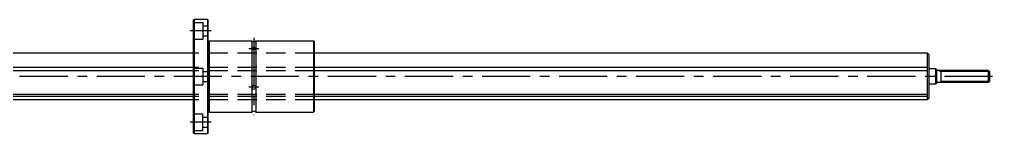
# Model space of a CAD drawing. Extents: x -161 to 1122, y -45 to 40.
# Drawn here: x 480 to 1122, y -38 to 38 of the extents above; entities that cross this region are included whole.
import ezdxf

# ---------------------------------------------------------------- set-up
doc = ezdxf.new("R2010")
doc.units = 0
doc.linetypes.add('CENTER', pattern=[50.8, 31.75, -6.35, 6.35, -6.35])
doc.linetypes.add('DASHED', pattern=[19.05, 12.7, -6.35])
doc.layers.get('0').update_dxf_attribs({"linetype": 'CONTINUOUS'})
doc.layers.add('CENTER', color=1, linetype='CENTER')

msp = doc.modelspace()

# ---------------------------------------------------------------- linework, layer by layer
at = {"color": 7, "linetype": 'CONTINUOUS'}
for p, q in [((594.83, 36.9), (594.83, -36.9)), ((595.43, 37.5), (595.43, -37.5)), ((604.23, 37.5), (595.43, 37.5)), ((604.23, 37.5), (604.23, -37.5)), ((604.83, -36.9), (604.83, 36.9)), ((604.83, 22.9), (605.43, 23.5)), ((604.83, -22.9), (604.83, 22.9)), ((605.43, 23.5), (605.43, -23.5)), ((605.43, 23.5), (633.53, 23.5)), ((633.53, 23.5), (633.53, -23.5)), ((636.13, 23.5), (636.13, -23.5)), ((636.13, 23.5), (674.23, 23.5)), ((674.23, 23.5), (674.23, -23.5)), ((674.83, 22.9), (674.23, 23.5)), ((674.83, -22.9), (674.83, 22.9)), ((594.83, 15.36), (160.79, 15.36)), ((1078.87, 15.36), (674.83, 15.36)), ((1078.83, 15.36), (1078.83, -15.4)), ((1079.83, 14.4), (1078.87, 15.36)), ((1079.83, 14.4), (1079.83, -14.4)), ((594.83, 5.82), (160.83, 5.82)), ((594.83, 3.67), (160.83, 3.67)), ((1078.83, 5.82), (674.83, 5.82)), ((1078.83, 3.67), (674.83, 3.67)), ((1084.33, 5), (1079.83, 5)), ((1084.33, 5), (1084.33, -5)), ((1084.83, 4.5), (1084.33, 5)), ((1084.83, 4.5), (1084.83, -4.5)), ((1119.15, 4), (1084.83, 4)), ((1087.83, 4), (1087.83, -4)), ((1119.15, -4), (1119.15, 4)), ((1119.83, 3.32), (1119.15, 4)), ((1119.83, 3.32), (1119.83, -3.32)), ((1084.33, -5), (1079.83, -5)), ((1084.83, -4.5), (1084.33, -5)), ((1119.15, -4), (1084.83, -4)), ((1119.83, -3.32), (1119.15, -4)), ((594.83, -11.76), (160.83, -11.76)), ((1078.83, -11.76), (674.83, -11.76)), ((594.83, -13.09), (160.83, -13.09)), ((594.83, -15.4), (160.83, -15.4)), ((1078.83, -13.09), (674.83, -13.09)), ((1078.83, -15.4), (674.83, -15.4)), ((1079.83, -14.4), (1078.83, -15.4)), ((605.43, -23.5), (604.83, -22.9)), ((605.43, -23.5), (633.53, -23.5)), ((636.13, -23.5), (674.23, -23.5)), ((674.23, -23.5), (674.83, -22.9)), ((595.43, -37.5), (604.23, -37.5))]:
    msp.add_line(p, q, dxfattribs=at)
at = {"color": 3, "linetype": 'DASHED'}
for p, q in [((594.83, 35.5), (601.33, 35.5)), ((601.33, 35.5), (601.33, 24.5)), ((601.33, 33.3), (604.83, 33.3)), ((601.33, 26.7), (604.83, 26.7)), ((594.83, 24.5), (601.33, 24.5)), ((674.83, 15.36), (594.83, 15.36)), ((674.83, 5.82), (594.83, 5.82)), ((594.83, 5.5), (601.33, 5.5)), ((674.83, 3.67), (594.83, 3.67)), ((601.33, 5.5), (601.33, -5.5)), ((601.33, 3.3), (604.83, 3.3)), ((594.83, -5.5), (601.33, -5.5)), ((601.33, -3.3), (604.83, -3.3)), ((674.83, -11.76), (594.83, -11.76)), ((674.83, -13.09), (594.83, -13.09)), ((674.83, -15.4), (594.83, -15.4)), ((594.83, -24.5), (601.33, -24.5)), ((601.33, -35.5), (601.33, -24.5)), ((601.33, -26.7), (604.83, -26.7)), ((594.83, -35.5), (601.33, -35.5)), ((601.33, -33.3), (604.83, -33.3))]:
    msp.add_line(p, q, dxfattribs=at)
at = {"color": 3, "linetype": 'CONTINUOUS'}
for p, q in [((1086.66, 4), (1087.83, 3.32)), ((1119.83, 3.32), (1087.83, 3.32)), ((1086.66, -4), (1087.83, -3.32)), ((1119.83, -3.32), (1087.83, -3.32))]:
    msp.add_line(p, q, dxfattribs=at)
at = {"color": 7, "linetype": 'CONTINUOUS'}
for centre, radius, start, end in [((595.43, 36.9), 0.6, 90, 180), ((604.23, 36.9), 0.6, 0, 90), ((634.83, 24.61), 1.71, 220.44972, 319.55028), ((634.24, 18.46), 0.666, 104.71237, 174.65893), ((634.35, 18.62), 0.771, 187.15048, 237.02588), ((634.83, 19.81), 2.04, 243.70418, 296.29582), ((634.83, 16.89), 2.35, 71.21182, 108.78818), ((635.42, 18.46), 0.666, 5.34107, 75.28763), ((635.31, 18.62), 0.771, 302.97412, 352.84952), ((634.86, -7.15), 1.28, 132.32995, 176.69917), ((634.83, -7.11), 1.23, 47.51522, 132.48478), ((634.8, -7.15), 1.28, 3.30083, 47.67005), ((634.96, -6.89), 1.39, 187.60677, 235.20608), ((634.83, -7.14), 1.11, 233.13603, 306.86397), ((634.7, -6.89), 1.39, 304.79392, 352.39323), ((634.83, -24.61), 1.71, 40.44972, 139.55028), ((595.43, -36.9), 0.6, 180, 270), ((604.23, -36.9), 0.6, 270, 0)]:
    msp.add_arc(centre, radius, start, end, dxfattribs=at)
at = {"layer": 'CENTER', "color": 1, "linetype": 'CENTER'}
for p, q in [((606.83, 30), (592.83, 30)), ((634.83, 25.5), (634.83, -25.5)), ((631.58, 18.53), (638.08, 18.53)), ((1121.83, 0), (117.83, 0)), ((638.08, -7.08), (631.58, -7.08)), ((606.83, -30), (592.83, -30))]:
    msp.add_line(p, q, dxfattribs=at)

doc.saveas('drawing.dxf')
